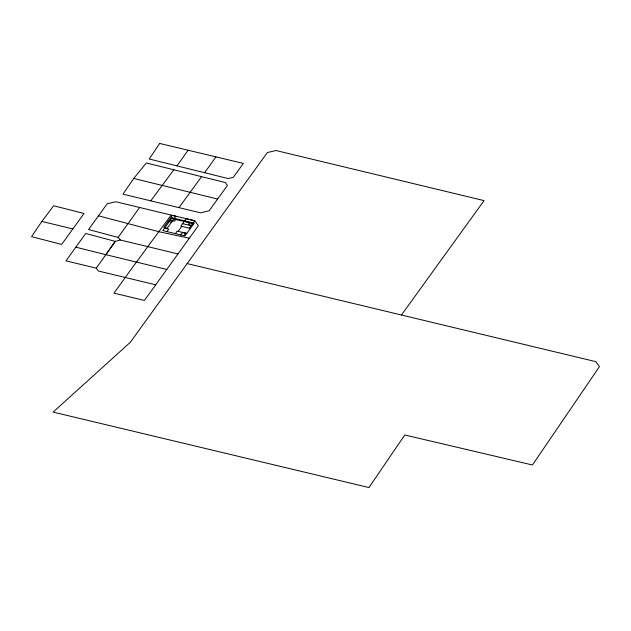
<?xml version="1.0" encoding="UTF-8"?>
<svg xmlns="http://www.w3.org/2000/svg" width="631" height="631" viewBox="0 0 631 631"><rect width="100%" height="100%" fill="white"/><g stroke="black" fill="none" stroke-linecap="round" stroke-linejoin="round"><path stroke-width="0.95" d="M41.883 221.442L53.643 205.761L84.026 213.459L61.657 244.442L31.55 236.649L41.883 221.442L72.833 228.943M133.756 178.447L122.95 194.151L200.532 212.828L209.153 210.77L227.381 185.514L225.283 182.525L146.345 162.972L133.756 178.447L217.624 199.049M75.838 247.178L105.953 254.687L115.292 241.389L85.698 233.509L65.963 260.855L96.283 268.159L115.276 241.397L120.3 239.985L177.989 253.938M176.925 165.866L188.117 150.225M204.618 172.72L215.991 156.882M171.19 215.076C151.913 240.939 132.762 266.874 114.006 293.123L144.404 300.451L198.339 225.748L194.798 220.763L115.773 201.746L107.167 203.797L88.569 229.542L118.107 237.414L139.632 207.481M166.986 231.609L168.745 229.187L164.549 228.177M175.749 219.493L174.487 221.236L170.291 220.227M175.426 233.588L177.224 231.112L186.768 233.407M178.171 231.34L181.76 226.371M180.75 234.929L182.509 232.5L186.697 233.509M189.513 222.806L188.251 224.557L192.439 225.567M184.031 235.663L185.822 233.178M189.41 228.217L194.798 220.763L186.192 218.697L180.813 226.143L190.357 228.446M401.537 314.893L484.064 200.611L275.952 150.517L267.347 152.56L130.325 342.286L53.13 412.09L368.954 487.558L404.779 434.98L532.438 464.984L599.45 366.619L595.814 361.658L187.162 263.584M201.612 176.664L178.952 207.631M173.809 169.778L150.785 200.847M189.324 238.226L159.13 231.766L98.468 215.834M155.699 284.794L98.27 270.999L96.283 268.159M184.402 221.173L192.999 223.248M171.553 218.484L193.701 223.816M182.604 223.658L191.209 225.732M168.122 221.339L171.569 222.167M105.953 254.687L166.789 269.445M118.107 237.414L120.3 239.985M159.667 143.442L149.216 159.004L228.13 178.549L233.281 177.343L243.353 163.413L159.667 143.442M172.429 215.376L163.815 227.294L167.262 228.122L175.875 216.204L172.429 215.376M172.05 217.805L162.798 230.599L184.938 235.939L194.19 223.137L172.05 217.805"/></g></svg>
